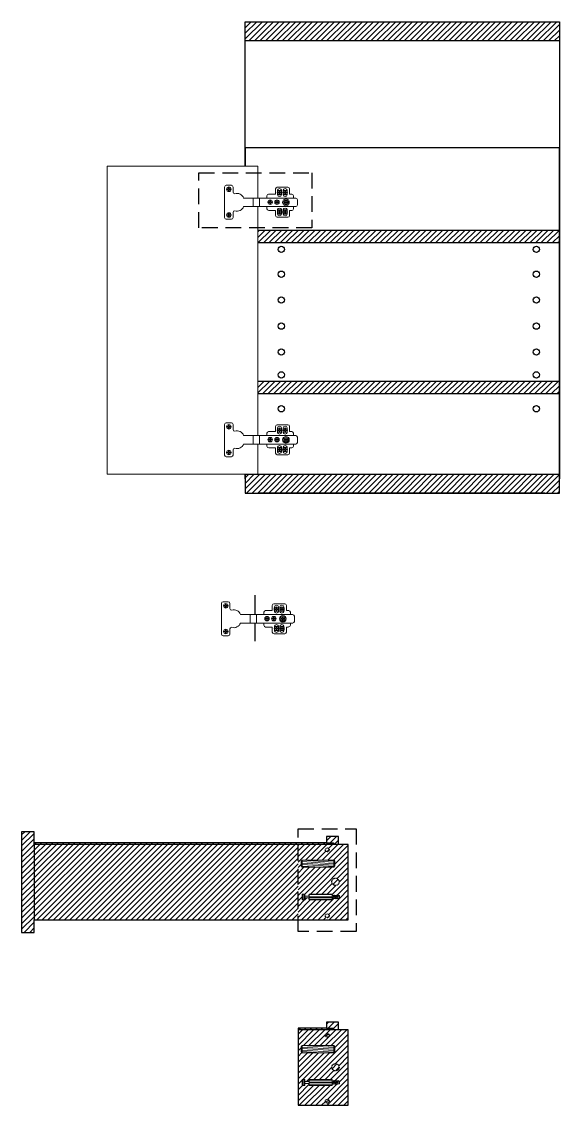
# Model space of a CAD drawing. Header units: centimetres. Extents: x -239 to 1959, y -161 to 626.
# Drawn here: x 1492.7 to 1578.3, y 193.4 to 365.8 of the extents above; entities that cross this region are included whole.
import ezdxf

# ---------------------------------------------------------------- set-up
doc = ezdxf.new("R2010")
doc.units = ezdxf.units.CM
doc.header["$MEASUREMENT"] = 0
doc.linetypes.add('HIDDEN', pattern=[0.375, 0.25, -0.125])
for name, color, linetype, lineweight in [('dettagli', 4, 'Continuous', 13), ('linee prospetti', 1, 'Continuous', 18), ('linee sezioni', 3, 'Continuous', 25), ('trame', 6, 'Continuous', 9)]:
    doc.layers.add(name, color=color, linetype=linetype, lineweight=lineweight)
pattern_1 = [(45, (1949.43874, 219.39446), (-0.4419417, 0.4419417), [])]

msp = doc.modelspace()

# ---------------------------------------------------------------- hatches: boundary and pattern name
h = msp.add_hatch()
h.set_pattern_fill('ANSI31', color=256, scale=5)
h.set_pattern_definition(pattern_1)
h.paths.add_polyline_path([(1542.12096, 199.48563, 1), (1543.28161, 199.48563, 1)])
h.paths.add_polyline_path([(1541.70393, 194.08247, 1), (1541.0922, 194.08247, 1)])
h.paths.add_polyline_path([(1541.0922, 204.56138, 1), (1541.70393, 204.56138, 1)])
at = {"layer": 'trame'}
h = msp.add_hatch(dxfattribs=at)
h.set_pattern_fill('ANSI31', color=256, scale=5)
h.set_pattern_definition(pattern_1)
h.paths.add_polyline_path([(1578.33775, 365.82862), (1528.33775, 365.82862), (1528.33775, 362.82862), (1578.33775, 362.82862)])
h.paths.add_polyline_path([(1578.33775, 293.82862), (1528.33775, 293.82862), (1528.33775, 293.11236), (1528.33775, 290.82862), (1578.33775, 290.82862)])
h.paths.add_polyline_path([(1578.33775, 308.66374), (1530.33775, 308.66374), (1530.33775, 306.66374), (1578.33775, 306.66374)])
h.paths.add_polyline_path([(1578.33775, 332.67688), (1530.33775, 332.67688), (1530.33775, 330.67688), (1578.33775, 330.67688)])
h = msp.add_hatch(dxfattribs=at)
h.set_pattern_fill('ANSI31', color=256, scale=5)
h.set_pattern_definition(pattern_1)
h.paths.add_polyline_path([(1494.74497, 234.944), (1494.74497, 236.944), (1492.74497, 236.944), (1492.74497, 220.944), (1494.74497, 220.944), (1494.74497, 222.944)])
h = msp.add_hatch(dxfattribs=at)
h.set_pattern_fill('ANSI31', color=256, scale=5)
h.set_pattern_definition(pattern_1)
h.paths.add_polyline_path([(1536.7551, 234.944), (1494.74497, 234.944), (1494.74497, 222.944), (1536.7551, 222.944)])
h.paths.add_polyline_path([(1536.7551, 235.21358), (1494.74497, 235.21358), (1494.74497, 234.944), (1536.7551, 234.944)])
h.paths.add_polyline_path([(1542.37434, 235.21358), (1541.27606, 235.21358), (1536.7551, 235.21358), (1536.7551, 234.944), (1542.37434, 234.944)])
h.paths.add_polyline_path([(1543.17639, 236.17763), (1541.27606, 236.17763), (1541.27606, 235.21358), (1542.37434, 235.21358), (1542.37434, 234.944), (1543.17639, 234.944)])
h.paths.add_polyline_path([(1542.12096, 228.99503, 1), (1543.28161, 228.99503, 1)])
h.paths.add_polyline_path([(1541.0922, 223.59187, 1), (1541.70393, 223.59187, 1)])
h.paths.add_polyline_path([(1541.0922, 234.07077, 1), (1541.70393, 234.07077, 1)])
h = msp.add_hatch(dxfattribs=at)
h.set_pattern_fill('ANSI31', color=256, scale=5)
h.paths.add_polyline_path([(1544.74497, 234.944), (1536.7551, 234.944), (1536.7551, 222.944), (1544.74497, 222.944)])
h.paths.add_polyline_path([(1537.4246, 231.30716, -0.414213562), (1537.3246, 231.42161), (1537.3246, 231.45716), (1537.2246, 231.45716), (1537.2246, 232.30716), (1537.3246, 232.30716), (1537.3246, 232.35716, -0.278502654), (1537.4246, 232.44716), (1542.4246, 232.44716, -0.278502654), (1542.5246, 232.35716), (1542.5246, 232.30716), (1542.6246, 232.30716), (1542.6246, 231.45716), (1542.5246, 231.45716), (1542.5246, 231.42161, -0.414213562), (1542.4246, 231.30716)], flags=16)
h.paths.add_polyline_path([(1543.28161, 228.99503, -1), (1542.12096, 228.99503, -1)], flags=16)
h.paths.add_polyline_path([(1541.0922, 234.07077, -1), (1541.70393, 234.07077, -1)], flags=16)
h.paths.add_polyline_path([(1542.17253, 227.05297), (1542.17253, 226.80956), (1542.36489, 226.80956, -0.273281154), (1542.39443, 226.86728, -0.173127612), (1542.42853, 226.80956), (1542.55026, 226.80956, -0.273281154), (1542.5798, 226.86728, -0.173127612), (1542.61389, 226.80956), (1542.74263, 226.80956, -0.273281154), (1542.77216, 226.86728, -0.173127612), (1542.80626, 226.80956), (1542.94049, 226.80956, -0.273281154), (1542.97003, 226.86728, -0.173127612), (1543.00412, 226.80956), (1543.14044, 226.80956, -0.273281154), (1543.16997, 226.86728, -0.173127612), (1543.20407, 226.80956), (1543.33618, 226.80956), (1543.33618, 226.34876), (1543.09798, 226.34876, -0.273281154), (1543.06844, 226.29104, -0.173127612), (1543.03435, 226.34876), (1542.89803, 226.34876, -0.273281154), (1542.8685, 226.29104, -0.173127612), (1542.8344, 226.34876), (1542.70017, 226.34876, -0.273281154), (1542.67064, 226.29104, -0.173127612), (1542.63654, 226.34876), (1542.5078, 226.34876, -0.273281154), (1542.47827, 226.29104, -0.173127612), (1542.44417, 226.34876), (1542.32244, 226.34876, -0.273281154), (1542.2929, 226.29104, -0.173127612), (1542.25881, 226.34876), (1542.17253, 226.34876), (1542.17253, 226.11297), (1538.50249, 226.11297), (1538.40249, 226.43323), (1537.80572, 226.43323), (1537.80572, 226.11297), (1537.40572, 226.11297), (1537.40572, 227.05297), (1537.80572, 227.05297), (1537.80572, 226.73323), (1538.40249, 226.73323), (1538.50249, 227.05297)], flags=16)
h.paths.add_polyline_path([(1541.70393, 223.59187, -1), (1541.0922, 223.59187, -1)], flags=16)
h = msp.add_hatch(dxfattribs=at)
h.set_pattern_fill('ANSI31', color=256, scale=5)
h.set_pattern_definition(pattern_1)
h.paths.add_polyline_path([(1543.17639, 206.66824), (1541.27606, 206.66824), (1541.27606, 205.70419), (1542.37434, 205.70419), (1542.37434, 205.4346), (1543.17639, 205.4346)])
h.paths.add_polyline_path([(1542.37434, 205.70419), (1541.27606, 205.70419), (1536.7551, 205.70419), (1536.7551, 205.4346), (1542.37434, 205.4346)])
h = msp.add_hatch(dxfattribs=at)
h.set_pattern_fill('ANSI31', color=256, scale=5)
h.paths.add_polyline_path([(1544.74497, 205.4346), (1536.7551, 205.4346), (1536.7551, 193.4346), (1544.74497, 193.4346)])
h.paths.add_polyline_path([(1537.4246, 201.79777, -0.414213562), (1537.3246, 201.91222), (1537.3246, 201.94777), (1537.2246, 201.94777), (1537.2246, 202.79777), (1537.3246, 202.79777), (1537.3246, 202.84777, -0.278502654), (1537.4246, 202.93777), (1542.4246, 202.93777, -0.278502654), (1542.5246, 202.84777), (1542.5246, 202.79777), (1542.6246, 202.79777), (1542.6246, 201.94777), (1542.5246, 201.94777), (1542.5246, 201.91222, -0.414213562), (1542.4246, 201.79777)], flags=16)
h.paths.add_polyline_path([(1543.28161, 199.48563, -1), (1542.12096, 199.48563, -1)], flags=16)
h.paths.add_polyline_path([(1541.0922, 204.56138, -1), (1541.70393, 204.56138, -1)], flags=16)
h.paths.add_polyline_path([(1542.17253, 197.54357), (1542.17253, 197.30017), (1542.36489, 197.30017, -0.273281154), (1542.39443, 197.35789, -0.173127612), (1542.42853, 197.30017), (1542.55026, 197.30017, -0.273281154), (1542.5798, 197.35789, -0.173127612), (1542.61389, 197.30017), (1542.74263, 197.30017, -0.273281154), (1542.77216, 197.35789, -0.173127612), (1542.80626, 197.30017), (1542.94049, 197.30017, -0.273281154), (1542.97003, 197.35789, -0.173127612), (1543.00412, 197.30017), (1543.14044, 197.30017, -0.273281154), (1543.16997, 197.35789, -0.173127612), (1543.20407, 197.30017), (1543.33618, 197.30017), (1543.33618, 196.83937), (1543.09798, 196.83937, -0.273281154), (1543.06844, 196.78164, -0.173127612), (1543.03435, 196.83937), (1542.89803, 196.83937, -0.273281154), (1542.8685, 196.78164, -0.173127612), (1542.8344, 196.83937), (1542.70017, 196.83937, -0.273281154), (1542.67064, 196.78164, -0.173127612), (1542.63654, 196.83937), (1542.5078, 196.83937, -0.273281154), (1542.47827, 196.78164, -0.173127612), (1542.44417, 196.83937), (1542.32244, 196.83937, -0.273281154), (1542.2929, 196.78164, -0.173127612), (1542.25881, 196.83937), (1542.17253, 196.83937), (1542.17253, 196.60357), (1538.50249, 196.60357), (1538.40249, 196.92383), (1537.80572, 196.92383), (1537.80572, 196.60357), (1537.40572, 196.60357), (1537.40572, 197.54357), (1537.80572, 197.54357), (1537.80572, 197.22383), (1538.40249, 197.22383), (1538.50249, 197.54357)], flags=16)
h.paths.add_polyline_path([(1541.70393, 194.08247, -1), (1541.0922, 194.08247, -1)], flags=16)

# ---------------------------------------------------------------- linework, layer by layer
at = {"linetype": 'HIDDEN', "ltscale": 10}
for points in [[(1520.94743, 341.80089), (1538.94773, 341.80089), (1538.94773, 333.03811), (1520.94743, 333.03811), (1520.94743, 341.80089)], [(1536.7551, 237.42143), (1545.98068, 237.42143), (1545.98068, 221.06462), (1536.7551, 221.06462), (1536.7551, 237.42143)]]:
    msp.add_lwpolyline(points, dxfattribs=at)
for points in [[(1528.33775, 293.11236), (1528.33775, 293.82862)], [(1576.05232, 290.82862), (1530.62317, 290.82862)]]:
    msp.add_lwpolyline(points)
at = {"layer": 'dettagli'}
for p, q in [((1533.48469, 339.00728), (1533.48469, 338.27485)), ((1534.11469, 339.00728), (1534.11469, 338.27485)), ((1534.36071, 339.00728), (1534.36071, 338.27485)), ((1534.99071, 339.00728), (1534.99071, 338.27485)), ((1528.06851, 337.77241), (1536.02629, 337.77241)), ((1528.06851, 336.42241), (1536.02629, 336.42241)), ((1529.60046, 336.42241), (1529.60046, 337.77241)), ((1530.61489, 336.42241), (1530.61489, 337.77241)), ((1533.48469, 335.92251), (1533.48469, 335.19008)), ((1534.11469, 335.92251), (1534.11469, 335.19008)), ((1534.36071, 335.92251), (1534.36071, 335.19008)), ((1534.99071, 335.92251), (1534.99071, 335.19008)), ((1528.06851, 299.98647), (1536.02629, 299.98647)), ((1529.60046, 298.63647), (1529.60046, 299.98647)), ((1530.61489, 298.63647), (1530.61489, 299.98647)), ((1533.48469, 301.22134), (1533.48469, 300.48891)), ((1534.11469, 301.22134), (1534.11469, 300.48891)), ((1534.36071, 301.22134), (1534.36071, 300.48891)), ((1534.99071, 301.22134), (1534.99071, 300.48891)), ((1528.06851, 298.63647), (1536.02629, 298.63647)), ((1533.48469, 298.13657), (1533.48469, 297.40413)), ((1534.11469, 298.13657), (1534.11469, 297.40413)), ((1534.36071, 298.13657), (1534.36071, 297.40413)), ((1534.99071, 298.13657), (1534.99071, 297.40413)), ((1532.98468, 272.74444), (1532.98468, 272.01201)), ((1533.61468, 272.74444), (1533.61468, 272.01201)), ((1533.8607, 272.74444), (1533.8607, 272.01201)), ((1534.4907, 272.74444), (1534.4907, 272.01201)), ((1527.5685, 271.50956), (1535.52628, 271.50956)), ((1529.10045, 270.15956), (1529.10045, 271.50956)), ((1530.11488, 270.15956), (1530.11488, 271.50956)), ((1527.5685, 270.15956), (1535.52628, 270.15956)), ((1532.98468, 269.65967), (1532.98468, 268.92723)), ((1533.61468, 269.65967), (1533.61468, 268.92723)), ((1533.8607, 269.65967), (1533.8607, 268.92723)), ((1534.4907, 269.65967), (1534.4907, 268.92723)), ((1537.3246, 231.42161), (1537.3246, 231.45716)), ((1537.4246, 232.44716), (1542.4246, 232.12427)), ((1537.4246, 232.19996), (1542.4246, 231.87707)), ((1537.4246, 231.9671), (1542.4246, 231.64421)), ((1537.4246, 231.73423), (1542.4246, 231.41135)), ((1537.4246, 231.50138), (1540.43214, 231.30716)), ((1540.628, 232.44716), (1542.4246, 232.33114)), ((1542.5246, 231.42161), (1542.5246, 231.45716)), ((1537.50572, 227.05297), (1537.50572, 226.11297)), ((1537.70572, 227.05297), (1537.70572, 226.11297)), ((1538.40249, 226.73323), (1538.50249, 227.05297)), ((1538.40249, 226.43323), (1538.50249, 226.11297)), ((1538.50249, 226.62297), (1542.17253, 226.62297)), ((1538.50249, 226.52297), (1542.17253, 226.52297)), ((1537.3246, 201.91222), (1537.3246, 201.94777)), ((1537.4246, 202.93777), (1542.4246, 202.61488)), ((1537.4246, 202.69056), (1542.4246, 202.36768)), ((1537.4246, 202.45771), (1542.4246, 202.13482)), ((1537.4246, 202.22484), (1542.4246, 201.90195)), ((1537.4246, 201.99198), (1540.43214, 201.79777)), ((1540.628, 202.93777), (1542.4246, 202.82175)), ((1542.5246, 201.91222), (1542.5246, 201.94777)), ((1537.50572, 197.54357), (1537.50572, 196.60357)), ((1537.70572, 197.54357), (1537.70572, 196.60357)), ((1538.40249, 197.22383), (1538.50249, 197.54357)), ((1538.40249, 196.92383), (1538.50249, 196.60357)), ((1538.50249, 197.11357), (1542.17253, 197.11357)), ((1538.50249, 197.01357), (1542.17253, 197.01357))]:
    msp.add_line(p, q, dxfattribs=at)
for points in [[(1526.12596, 339.79741), (1525.31662, 339.79741)], [(1525.04629, 339.52741), (1525.04629, 334.66741)], [(1525.37991, 339.13022), (1525.69482, 339.13022), (1525.69482, 338.8111)], [(1525.69482, 339.52593), (1525.69482, 339.22022), (1525.3816, 339.22022)], [(1526.09414, 339.22022), (1525.78482, 339.22022), (1525.78482, 339.52544)], [(1525.78482, 338.81159), (1525.78482, 339.13022), (1526.09583, 339.13022)], [(1526.39629, 338.71942), (1526.39629, 339.52741)], [(1531.79629, 337.77241), (1531.79629, 338.13262)], [(1532.06187, 338.40241), (1533.14629, 338.40241), (1533.14629, 339.21267)], [(1533.4111, 339.48241), (1535.12679, 339.48241)], [(1533.43958, 338.58536), (1533.7545, 338.58536), (1533.7545, 338.26624)], [(1533.7545, 338.98108), (1533.7545, 338.67536), (1533.44127, 338.67536)], [(1534.15381, 338.67536), (1533.8445, 338.67536), (1533.8445, 338.98058)], [(1533.8445, 338.26674), (1533.8445, 338.58536), (1534.1555, 338.58536)], [(1534.32468, 338.58536), (1534.63959, 338.58536), (1534.63959, 338.26624)], [(1534.63959, 338.98108), (1534.63959, 338.67536), (1534.32637, 338.67536)], [(1535.0389, 338.67536), (1534.72959, 338.67536), (1534.72959, 338.98058)], [(1534.72959, 338.26674), (1534.72959, 338.58536), (1535.04059, 338.58536)], [(1535.39629, 339.22578), (1535.39629, 338.40241), (1535.75689, 338.40241)], [(1536.02629, 338.14685), (1536.02629, 337.77241), (1536.3862, 337.77241)], [(1531.79629, 336.42241), (1531.79629, 336.06539)], [(1531.94635, 337.07701), (1532.26126, 337.07701), (1532.26126, 336.75789)], [(1532.26126, 337.47272), (1532.26126, 337.16701), (1531.94804, 337.16701)], [(1532.66057, 337.16701), (1532.35126, 337.16701), (1532.35126, 337.47223)], [(1532.35126, 336.75838), (1532.35126, 337.07701), (1532.66226, 337.07701)], [(1533.02696, 337.07701), (1533.34188, 337.07701), (1533.34188, 336.75789)], [(1533.34188, 337.47272), (1533.34188, 337.16701), (1533.02865, 337.16701)], [(1533.74119, 337.16701), (1533.43188, 337.16701), (1533.43188, 337.47223)], [(1533.43188, 336.75838), (1533.43188, 337.07701), (1533.74288, 337.07701)], [(1534.47131, 337.03949), (1534.78623, 337.03949), (1534.78623, 336.72037)], [(1534.78623, 337.43521), (1534.78623, 337.12949), (1534.473, 337.12949)], [(1535.18554, 337.12949), (1534.87623, 337.12949), (1534.87623, 337.43471)], [(1534.87623, 336.72086), (1534.87623, 337.03949), (1535.18723, 337.03949)], [(1536.38763, 336.42241), (1536.02629, 336.42241), (1536.02629, 336.06352)], [(1536.65629, 337.50739), (1536.65629, 336.67074)], [(1525.37991, 335.03539), (1525.69482, 335.03539), (1525.69482, 334.71627)], [(1525.69482, 335.4311), (1525.69482, 335.12539), (1525.3816, 335.12539)], [(1526.09414, 335.12539), (1525.78482, 335.12539), (1525.78482, 335.43061)], [(1525.78482, 334.71676), (1525.78482, 335.03539), (1526.09583, 335.03539)], [(1526.39629, 334.66741), (1526.39678, 335.47741)], [(1532.07676, 335.79241), (1533.14629, 335.79241), (1533.14629, 334.98474)], [(1533.42455, 334.71241), (1535.12913, 334.71241)], [(1533.452, 335.50351), (1533.76691, 335.50351), (1533.76691, 335.18439)], [(1533.76691, 335.89923), (1533.76691, 335.59351), (1533.45369, 335.59351)], [(1534.16622, 335.59351), (1533.85691, 335.59351), (1533.85691, 335.89874)], [(1533.85691, 335.18489), (1533.85691, 335.50351), (1534.16791, 335.50351)], [(1534.32468, 335.50351), (1534.63959, 335.50351), (1534.63959, 335.18439)], [(1534.63959, 335.89923), (1534.63959, 335.59351), (1534.32637, 335.59351)], [(1535.0389, 335.59351), (1534.72959, 335.59351), (1534.72959, 335.89874)], [(1534.72959, 335.18489), (1534.72959, 335.50351), (1535.04059, 335.50351)], [(1535.39629, 334.98227), (1535.39629, 335.79241), (1535.73527, 335.79241)], [(1525.31662, 334.39741), (1526.12596, 334.39741)], [(1525.04629, 301.74147), (1525.04629, 296.88147)], [(1526.12596, 302.01147), (1525.31662, 302.01147)], [(1525.69482, 301.73999), (1525.69482, 301.43428), (1525.3816, 301.43428)], [(1526.09414, 301.43428), (1525.78482, 301.43428), (1525.78482, 301.7395)], [(1526.39629, 300.93348), (1526.39629, 301.74147)], [(1533.4111, 301.69647), (1535.12679, 301.69647)], [(1525.37991, 301.34428), (1525.69482, 301.34428), (1525.69482, 301.02516)], [(1525.78482, 301.02565), (1525.78482, 301.34428), (1526.09583, 301.34428)], [(1531.79629, 299.98647), (1531.79629, 300.34668)], [(1532.06187, 300.61647), (1533.14629, 300.61647), (1533.14629, 301.42672)], [(1533.43958, 300.79942), (1533.7545, 300.79942), (1533.7545, 300.4803)], [(1533.7545, 301.19514), (1533.7545, 300.88942), (1533.44127, 300.88942)], [(1534.15381, 300.88942), (1533.8445, 300.88942), (1533.8445, 301.19464)], [(1533.8445, 300.48079), (1533.8445, 300.79942), (1534.1555, 300.79942)], [(1534.32468, 300.79942), (1534.63959, 300.79942), (1534.63959, 300.4803)], [(1534.63959, 301.19514), (1534.63959, 300.88942), (1534.32637, 300.88942)], [(1535.0389, 300.88942), (1534.72959, 300.88942), (1534.72959, 301.19464)], [(1534.72959, 300.48079), (1534.72959, 300.79942), (1535.04059, 300.79942)], [(1535.39629, 301.43983), (1535.39629, 300.61647), (1535.75689, 300.61647)], [(1536.02629, 300.3609), (1536.02629, 299.98647), (1536.3862, 299.98647)], [(1531.79629, 298.63647), (1531.79629, 298.27945)], [(1531.94635, 299.29106), (1532.26126, 299.29106), (1532.26126, 298.97194)], [(1532.26126, 299.68678), (1532.26126, 299.38106), (1531.94804, 299.38106)], [(1532.66057, 299.38106), (1532.35126, 299.38106), (1532.35126, 299.68629)], [(1532.35126, 298.97244), (1532.35126, 299.29106), (1532.66226, 299.29106)], [(1533.02696, 299.29106), (1533.34188, 299.29106), (1533.34188, 298.97194)], [(1533.34188, 299.68678), (1533.34188, 299.38106), (1533.02865, 299.38106)], [(1533.74119, 299.38106), (1533.43188, 299.38106), (1533.43188, 299.68629)], [(1533.43188, 298.97244), (1533.43188, 299.29106), (1533.74288, 299.29106)], [(1534.47131, 299.25355), (1534.78623, 299.25355), (1534.78623, 298.93443)], [(1534.78623, 299.64927), (1534.78623, 299.34355), (1534.473, 299.34355)], [(1535.18554, 299.34355), (1534.87623, 299.34355), (1534.87623, 299.64877)], [(1534.87623, 298.93492), (1534.87623, 299.25355), (1535.18723, 299.25355)], [(1536.38763, 298.63647), (1536.02629, 298.63647), (1536.02629, 298.27758)], [(1536.65629, 299.72145), (1536.65629, 298.8848)], [(1525.31662, 296.61147), (1526.12596, 296.61147)], [(1525.37991, 297.24944), (1525.69482, 297.24944), (1525.69482, 296.93032)], [(1525.69482, 297.64516), (1525.69482, 297.33944), (1525.3816, 297.33944)], [(1526.09414, 297.33944), (1525.78482, 297.33944), (1525.78482, 297.64467)], [(1525.78482, 296.93082), (1525.78482, 297.24944), (1526.09583, 297.24944)], [(1526.39629, 296.88147), (1526.39678, 297.69147)], [(1532.07676, 298.00647), (1533.14629, 298.00647), (1533.14629, 297.1988)], [(1533.42455, 296.92647), (1535.12913, 296.92647)], [(1533.452, 297.71757), (1533.76691, 297.71757), (1533.76691, 297.39845)], [(1533.76691, 298.11329), (1533.76691, 297.80757), (1533.45369, 297.80757)], [(1534.16622, 297.80757), (1533.85691, 297.80757), (1533.85691, 298.11279)], [(1533.85691, 297.39894), (1533.85691, 297.71757), (1534.16791, 297.71757)], [(1534.32468, 297.71757), (1534.63959, 297.71757), (1534.63959, 297.39845)], [(1534.63959, 298.11329), (1534.63959, 297.80757), (1534.32637, 297.80757)], [(1535.0389, 297.80757), (1534.72959, 297.80757), (1534.72959, 298.11279)], [(1534.72959, 297.39894), (1534.72959, 297.71757), (1535.04059, 297.71757)], [(1535.39629, 297.19633), (1535.39629, 298.00647), (1535.73527, 298.00647)], [(1524.54628, 273.26456), (1524.54628, 268.40456)], [(1525.62595, 273.53456), (1524.81661, 273.53456)], [(1524.8799, 272.86737), (1525.19481, 272.86737), (1525.19481, 272.54825)], [(1525.19481, 273.26309), (1525.19481, 272.95737), (1524.88159, 272.95737)], [(1525.59413, 272.95737), (1525.28481, 272.95737), (1525.28481, 273.2626)], [(1525.28481, 272.54875), (1525.28481, 272.86737), (1525.59582, 272.86737)], [(1525.89628, 272.45657), (1525.89628, 273.26456)], [(1531.56186, 272.13956), (1532.64628, 272.13956), (1532.64628, 272.94982)], [(1532.91109, 273.21956), (1534.62678, 273.21956)], [(1533.25449, 272.71823), (1533.25449, 272.41252), (1532.94126, 272.41252)], [(1533.6538, 272.41252), (1533.34449, 272.41252), (1533.34449, 272.71774)], [(1534.13958, 272.71823), (1534.13958, 272.41252), (1533.82636, 272.41252)], [(1534.53889, 272.41252), (1534.22958, 272.41252), (1534.22958, 272.71774)], [(1534.89628, 272.96293), (1534.89628, 272.13956), (1535.25688, 272.13956)], [(1531.29628, 271.50956), (1531.29628, 271.86978)], [(1531.44634, 270.81416), (1531.76125, 270.81416), (1531.76125, 270.49504)], [(1531.76125, 271.20988), (1531.76125, 270.90416), (1531.44802, 270.90416)], [(1532.16056, 270.90416), (1531.85125, 270.90416), (1531.85125, 271.20938)], [(1531.85125, 270.49553), (1531.85125, 270.81416), (1532.16225, 270.81416)], [(1532.52695, 270.81416), (1532.84187, 270.81416), (1532.84187, 270.49504)], [(1532.84187, 271.20988), (1532.84187, 270.90416), (1532.52864, 270.90416)], [(1533.24118, 270.90416), (1532.93187, 270.90416), (1532.93187, 271.20938)], [(1532.93187, 270.49553), (1532.93187, 270.81416), (1533.24287, 270.81416)], [(1532.93957, 272.32252), (1533.25449, 272.32252), (1533.25449, 272.0034)], [(1533.34449, 272.00389), (1533.34449, 272.32252), (1533.65549, 272.32252)], [(1533.82467, 272.32252), (1534.13958, 272.32252), (1534.13958, 272.0034)], [(1533.9713, 270.77665), (1534.28622, 270.77665), (1534.28622, 270.45753)], [(1534.28622, 271.17236), (1534.28622, 270.86665), (1533.97299, 270.86665)], [(1534.22958, 272.00389), (1534.22958, 272.32252), (1534.54058, 272.32252)], [(1534.68553, 270.86665), (1534.37622, 270.86665), (1534.37622, 271.17187)], [(1534.37622, 270.45802), (1534.37622, 270.77665), (1534.68722, 270.77665)], [(1535.52628, 271.884), (1535.52628, 271.50956), (1535.88619, 271.50956)], [(1536.15628, 271.24455), (1536.15628, 270.4079)], [(1525.19481, 269.16826), (1525.19481, 268.86254), (1524.88159, 268.86254)], [(1525.59413, 268.86254), (1525.28481, 268.86254), (1525.28481, 269.16776)], [(1525.89628, 268.40456), (1525.89676, 269.21456)], [(1531.29628, 270.15956), (1531.29628, 269.80254)], [(1531.57675, 269.52956), (1532.64628, 269.52956), (1532.64628, 268.7219)], [(1532.95199, 269.24067), (1533.2669, 269.24067), (1533.2669, 268.92155)], [(1533.2669, 269.63638), (1533.2669, 269.33067), (1532.95368, 269.33067)], [(1533.66621, 269.33067), (1533.3569, 269.33067), (1533.3569, 269.63589)], [(1533.3569, 268.92204), (1533.3569, 269.24067), (1533.6679, 269.24067)], [(1533.82467, 269.24067), (1534.13958, 269.24067), (1534.13958, 268.92155)], [(1534.13958, 269.63638), (1534.13958, 269.33067), (1533.82636, 269.33067)], [(1534.53889, 269.33067), (1534.22958, 269.33067), (1534.22958, 269.63589)], [(1534.22958, 268.92204), (1534.22958, 269.24067), (1534.54058, 269.24067)], [(1534.89628, 268.71943), (1534.89628, 269.52956), (1535.23526, 269.52956)], [(1535.88762, 270.15956), (1535.52628, 270.15956), (1535.52628, 269.80067)], [(1524.81661, 268.13456), (1525.62595, 268.13456)], [(1524.8799, 268.77254), (1525.19481, 268.77254), (1525.19481, 268.45342)], [(1525.28481, 268.45391), (1525.28481, 268.77254), (1525.59582, 268.77254)], [(1532.92454, 268.44956), (1534.62912, 268.44956)], [(1537.3246, 232.30716), (1537.2246, 232.30716), (1537.2246, 231.45716), (1537.3246, 231.45716), (1537.3246, 232.35716)], [(1542.4246, 231.87716), (1542.4246, 231.30716), (1537.4246, 231.30716), (1537.4246, 232.44716), (1542.4246, 232.44716), (1542.4246, 231.87716)], [(1542.5246, 232.30716), (1542.6246, 232.30716), (1542.6246, 231.45716), (1542.5246, 231.45716), (1542.5246, 232.35716)], [(1537.80572, 226.73323), (1537.80572, 227.05297), (1537.40572, 227.05297), (1537.40572, 226.11297), (1537.80572, 226.11297), (1537.80572, 226.43323)], [(1538.40249, 226.73323), (1537.80572, 226.73323), (1537.80572, 226.43323), (1538.40249, 226.43323)], [(1542.17253, 227.05297), (1542.17253, 226.11297), (1538.50249, 226.11297), (1538.50249, 227.05297), (1542.17253, 227.05297)], [(1538.50249, 226.95297), (1542.17253, 226.95297)], [(1538.50249, 226.21297), (1542.17253, 226.21297)], [(1542.17253, 226.34876), (1543.33618, 226.34876), (1543.33618, 226.80956), (1542.17253, 226.80956)], [(1537.3246, 202.79777), (1537.2246, 202.79777), (1537.2246, 201.94777), (1537.3246, 201.94777), (1537.3246, 202.84777)], [(1542.4246, 202.36777), (1542.4246, 201.79777), (1537.4246, 201.79777), (1537.4246, 202.93777), (1542.4246, 202.93777), (1542.4246, 202.36777)], [(1542.5246, 202.79777), (1542.6246, 202.79777), (1542.6246, 201.94777), (1542.5246, 201.94777), (1542.5246, 202.84777)], [(1537.80572, 197.22383), (1537.80572, 197.54357), (1537.40572, 197.54357), (1537.40572, 196.60357), (1537.80572, 196.60357), (1537.80572, 196.92383)], [(1538.40249, 197.22383), (1537.80572, 197.22383), (1537.80572, 196.92383), (1538.40249, 196.92383)], [(1542.17253, 197.54357), (1542.17253, 196.60357), (1538.50249, 196.60357), (1538.50249, 197.54357), (1542.17253, 197.54357)], [(1538.50249, 197.44357), (1542.17253, 197.44357)], [(1538.50249, 196.70357), (1542.17253, 196.70357)], [(1542.17253, 196.83937), (1543.33618, 196.83937), (1543.33618, 197.30017), (1542.17253, 197.30017)]]:
    msp.add_lwpolyline(points, dxfattribs=at)
for centre, radius in [((1525.73787, 339.16851), 0.36), ((1533.79754, 338.62366), 0.36), ((1534.68263, 338.62366), 0.36), ((1532.3043, 337.1153), 0.36), ((1533.38492, 337.1153), 0.36), ((1534.82156, 337.08548), 0.53303), ((1534.82927, 337.07779), 0.36), ((1525.73787, 335.07368), 0.36), ((1533.80996, 335.54181), 0.36), ((1534.68263, 335.54181), 0.36), ((1525.73787, 301.38257), 0.36), ((1533.79754, 300.83772), 0.36), ((1534.68263, 300.83772), 0.36), ((1532.3043, 299.32936), 0.36), ((1533.38492, 299.32936), 0.36), ((1534.82156, 299.29954), 0.53303), ((1534.82927, 299.29185), 0.36), ((1525.73787, 297.28774), 0.36), ((1533.80996, 297.75587), 0.36), ((1534.68263, 297.75587), 0.36), ((1525.23786, 272.90567), 0.36), ((1533.29753, 272.36082), 0.36), ((1534.18262, 272.36082), 0.36), ((1531.80429, 270.85246), 0.36), ((1532.88491, 270.85246), 0.36), ((1534.32155, 270.82263), 0.53303), ((1534.32926, 270.81495), 0.36), ((1525.23786, 268.81084), 0.36), ((1533.30995, 269.27897), 0.36), ((1534.18262, 269.27897), 0.36)]:
    msp.add_circle(centre, radius, dxfattribs=at)
for centre, radius, start, end in [((1525.32696, 339.51672), 0.28088, 87.8890427, 177.8199148), ((1526.11562, 339.51672), 0.28088, 2.1800852, 92.1109573), ((1526.67696, 338.7301), 0.28088, 182.1800852, 272.1109573), ((1527.04482, 337.43136), 1.079, 18.42557, 109.349842), ((1532.07696, 338.12194), 0.28088, 87.8890427, 177.8199148), ((1533.42696, 339.20198), 0.28088, 87.8890427, 177.8199148), ((1533.79969, 338.94354), 0.32138, 11.4400187, 168.5599813), ((1533.79969, 338.33859), 0.32138, 191.4400187, 348.5599813), ((1534.67571, 338.94354), 0.32138, 11.4400187, 168.5599813), ((1534.67571, 338.33859), 0.32138, 191.4400187, 348.5599813), ((1535.11645, 339.20172), 0.28088, 2.1800852, 92.1109573), ((1535.74654, 338.12172), 0.28088, 2.1800852, 92.1109573), ((1527.04482, 336.76345), 1.079, 250.650158, 341.57443), ((1533.79969, 335.85877), 0.32138, 11.4400187, 168.5599813), ((1534.67571, 335.85877), 0.32138, 11.4400187, 168.5599813), ((1536.37585, 337.49172), 0.28088, 2.1800852, 92.1109573), ((1536.37728, 336.70309), 0.28088, 267.8890427, 357.8199148), ((1525.32696, 334.67809), 0.28088, 182.1800852, 272.1109573), ((1526.11562, 334.67809), 0.28088, 267.8890427, 357.8199148), ((1526.67745, 335.46672), 0.28088, 87.8890427, 177.8199148), ((1532.08204, 336.0784), 0.28604, 182.6077619, 271.0560587), ((1533.43093, 334.99725), 0.28491, 182.5157363, 271.2830117), ((1533.79969, 335.25382), 0.32138, 191.4400187, 348.5599813), ((1534.67571, 335.25382), 0.32138, 191.4400187, 348.5599813), ((1535.11562, 334.99296), 0.28088, 267.8890427, 357.8199148), ((1535.74562, 336.0742), 0.28088, 267.8890427, 357.8199148), ((1525.32696, 301.73078), 0.28088, 87.8890427, 177.8199148), ((1526.11562, 301.73078), 0.28088, 2.1800852, 92.1109573), ((1533.42696, 301.41604), 0.28088, 87.8890427, 177.8199148), ((1535.11645, 301.41578), 0.28088, 2.1800852, 92.1109573), ((1526.67696, 300.94416), 0.28088, 182.1800852, 272.1109573), ((1527.04482, 299.64542), 1.079, 18.42557, 109.349842), ((1532.07696, 300.336), 0.28088, 87.8890427, 177.8199148), ((1533.79969, 301.1576), 0.32138, 11.4400187, 168.5599813), ((1533.79969, 300.55265), 0.32138, 191.4400187, 348.5599813), ((1534.67571, 301.1576), 0.32138, 11.4400187, 168.5599813), ((1534.67571, 300.55265), 0.32138, 191.4400187, 348.5599813), ((1535.74654, 300.33578), 0.28088, 2.1800852, 92.1109573), ((1536.37585, 299.70578), 0.28088, 2.1800852, 92.1109573), ((1527.04482, 298.97751), 1.079, 250.650158, 341.57443), ((1532.08204, 298.29246), 0.28604, 182.6077619, 271.0560587), ((1533.79969, 298.07283), 0.32138, 11.4400187, 168.5599813), ((1534.67571, 298.07283), 0.32138, 11.4400187, 168.5599813), ((1535.74562, 298.28826), 0.28088, 267.8890427, 357.8199148), ((1536.37728, 298.91715), 0.28088, 267.8890427, 357.8199148), ((1525.32696, 296.89215), 0.28088, 182.1800852, 272.1109573), ((1526.11562, 296.89215), 0.28088, 267.8890427, 357.8199148), ((1526.67745, 297.68078), 0.28088, 87.8890427, 177.8199148), ((1533.43093, 297.21131), 0.28491, 182.5157363, 271.2830117), ((1533.79969, 297.46788), 0.32138, 191.4400187, 348.5599813), ((1534.67571, 297.46788), 0.32138, 191.4400187, 348.5599813), ((1535.11562, 297.20702), 0.28088, 267.8890427, 357.8199148), ((1524.82695, 273.25388), 0.28088, 87.8890427, 177.8199148), ((1525.61561, 273.25388), 0.28088, 2.1800852, 92.1109573), ((1526.17695, 272.46726), 0.28088, 182.1800852, 272.1109573), ((1532.92695, 272.93914), 0.28088, 87.8890427, 177.8199148), ((1533.29968, 272.6807), 0.32138, 11.4400187, 168.5599813), ((1534.1757, 272.6807), 0.32138, 11.4400187, 168.5599813), ((1534.61644, 272.93888), 0.28088, 2.1800852, 92.1109573), ((1526.54481, 271.16852), 1.079, 18.42557, 109.349842), ((1531.57695, 271.85909), 0.28088, 87.8890427, 177.8199148), ((1533.29968, 272.07575), 0.32138, 191.4400187, 348.5599813), ((1534.1757, 272.07575), 0.32138, 191.4400187, 348.5599813), ((1535.24653, 271.85888), 0.28088, 2.1800852, 92.1109573), ((1535.87584, 271.22888), 0.28088, 2.1800852, 92.1109573), ((1526.17744, 269.20388), 0.28088, 87.8890427, 177.8199148), ((1526.54481, 270.50061), 1.079, 250.650158, 341.57443), ((1531.58203, 269.81556), 0.28604, 182.6077619, 271.0560587), ((1533.29968, 269.59592), 0.32138, 11.4400187, 168.5599813), ((1534.1757, 269.59592), 0.32138, 11.4400187, 168.5599813), ((1535.24561, 269.81136), 0.28088, 267.8890427, 357.8199148), ((1535.87727, 270.44025), 0.28088, 267.8890427, 357.8199148), ((1524.82695, 268.41525), 0.28088, 182.1800852, 272.1109573), ((1525.61561, 268.41525), 0.28088, 267.8890427, 357.8199148), ((1532.93092, 268.73441), 0.28491, 182.5157363, 271.2830117), ((1533.29968, 268.99098), 0.32138, 191.4400187, 348.5599813), ((1534.1757, 268.99098), 0.32138, 191.4400187, 348.5599813), ((1534.61561, 268.73011), 0.28088, 267.8890427, 357.8199148), ((1537.43183, 231.41438), 0.10747, 176.1451696, 266.1451696), ((1537.44912, 232.31936), 0.13013, 100.8618904, 163.1125346), ((1542.40008, 232.31936), 0.13013, 16.8874654, 79.1381096), ((1542.41738, 231.41438), 0.10747, 273.8548304, 3.8548304), ((1542.35671, 226.36766), 0.09971, 190.9244006, 230.2128821), ((1540.73115, 226.84341), 1.6341, 342.3799992, 358.8131768), ((1542.25881, 226.3449), 0.06375, 302.3338086, 3.4724188), ((1540.94668, 226.79972), 1.44778, 341.8513399, 0.3893802), ((1542.42853, 226.81342), 0.06375, 122.3338086, 183.4724188), ((1542.33062, 226.79066), 0.09971, 10.9244006, 50.2128821), ((1542.54208, 226.36766), 0.09971, 190.9244006, 230.2128821), ((1540.91651, 226.84341), 1.6341, 342.3799992, 358.8131768), ((1542.44417, 226.3449), 0.06375, 302.3338086, 3.4724188), ((1541.13205, 226.79972), 1.44778, 341.8513399, 0.3893802), ((1542.61389, 226.81342), 0.06375, 122.3338086, 183.4724188), ((1542.51599, 226.79066), 0.09971, 10.9244006, 50.2128821), ((1542.73444, 226.36766), 0.09971, 190.9244006, 230.2128821), ((1541.10888, 226.84341), 1.6341, 342.3799992, 358.8131768), ((1542.63654, 226.3449), 0.06375, 302.3338086, 3.4724188), ((1541.32441, 226.79972), 1.44778, 341.8513399, 0.3893802), ((1542.80626, 226.81342), 0.06375, 122.3338086, 183.4724188), ((1542.70835, 226.79066), 0.09971, 10.9244006, 50.2128821), ((1542.93231, 226.36766), 0.09971, 190.9244006, 230.2128821), ((1541.30674, 226.84341), 1.6341, 342.3799992, 358.8131768), ((1542.8344, 226.3449), 0.06375, 302.3338086, 3.4724188), ((1541.52227, 226.79972), 1.44778, 341.8513399, 0.3893802), ((1543.00412, 226.81342), 0.06375, 122.3338086, 183.4724188), ((1542.90622, 226.79066), 0.09971, 10.9244006, 50.2128821), ((1543.13225, 226.36766), 0.09971, 190.9244006, 230.2128821), ((1541.50669, 226.84341), 1.6341, 342.3799992, 358.8131768), ((1543.03435, 226.3449), 0.06375, 302.3338086, 3.4724188), ((1541.72222, 226.79972), 1.44778, 341.8513399, 0.3893802), ((1543.20407, 226.81342), 0.06375, 122.3338086, 183.4724188), ((1543.10616, 226.79066), 0.09971, 10.9244006, 50.2128821), ((1537.43183, 201.90499), 0.10747, 176.1451696, 266.1451696), ((1537.44912, 202.80996), 0.13013, 100.8618904, 163.1125346), ((1542.40008, 202.80996), 0.13013, 16.8874654, 79.1381096), ((1542.41738, 201.90499), 0.10747, 273.8548304, 3.8548304), ((1542.35671, 196.85826), 0.09971, 190.9244006, 230.2128821), ((1540.73115, 197.33401), 1.6341, 342.3799992, 358.8131768), ((1542.25881, 196.83551), 0.06375, 302.3338086, 3.4724188), ((1540.94668, 197.29033), 1.44778, 341.8513399, 0.3893802), ((1542.42853, 197.30403), 0.06375, 122.3338086, 183.4724188), ((1542.33062, 197.28127), 0.09971, 10.9244006, 50.2128821), ((1542.54208, 196.85826), 0.09971, 190.9244006, 230.2128821), ((1540.91651, 197.33401), 1.6341, 342.3799992, 358.8131768), ((1542.44417, 196.83551), 0.06375, 302.3338086, 3.4724188), ((1541.13205, 197.29033), 1.44778, 341.8513399, 0.3893802), ((1542.61389, 197.30403), 0.06375, 122.3338086, 183.4724188), ((1542.51599, 197.28127), 0.09971, 10.9244006, 50.2128821), ((1542.73444, 196.85826), 0.09971, 190.9244006, 230.2128821), ((1541.10888, 197.33401), 1.6341, 342.3799992, 358.8131768), ((1542.63654, 196.83551), 0.06375, 302.3338086, 3.4724188), ((1541.32441, 197.29033), 1.44778, 341.8513399, 0.3893802), ((1542.80626, 197.30403), 0.06375, 122.3338086, 183.4724188), ((1542.70835, 197.28127), 0.09971, 10.9244006, 50.2128821), ((1542.93231, 196.85826), 0.09971, 190.9244006, 230.2128821), ((1541.30674, 197.33401), 1.6341, 342.3799992, 358.8131768), ((1542.8344, 196.83551), 0.06375, 302.3338086, 3.4724188), ((1541.52227, 197.29033), 1.44778, 341.8513399, 0.3893802), ((1543.00412, 197.30403), 0.06375, 122.3338086, 183.4724188), ((1542.90622, 197.28127), 0.09971, 10.9244006, 50.2128821), ((1543.13225, 196.85826), 0.09971, 190.9244006, 230.2128821), ((1541.50669, 197.33401), 1.6341, 342.3799992, 358.8131768), ((1543.03435, 196.83551), 0.06375, 302.3338086, 3.4724188), ((1541.72222, 197.29033), 1.44778, 341.8513399, 0.3893802), ((1543.20407, 197.30403), 0.06375, 122.3338086, 183.4724188), ((1543.10616, 197.28127), 0.09971, 10.9244006, 50.2128821)]:
    msp.add_arc(centre, radius, start, end, dxfattribs=at)
at = {"layer": 'linee prospetti'}
for points in [[(1528.33775, 342.82862), (1506.33775, 342.82862), (1506.33775, 293.82862), (1528.33775, 293.82862)], [(1528.33775, 342.82862), (1530.33775, 342.82862), (1530.33775, 337.77241)], [(1530.33775, 336.42241), (1530.33775, 299.98647)], [(1530.33775, 298.63647), (1530.33775, 293.82862), (1528.33775, 293.82862)]]:
    msp.add_lwpolyline(points, dxfattribs=at)
at = {"layer": 'linee sezioni'}
for p, q in [((1528.33775, 362.82862), (1578.33775, 362.82862)), ((1530.33775, 332.67688), (1578.33775, 332.67688)), ((1530.33775, 330.67688), (1578.33775, 330.67688)), ((1530.33775, 308.66374), (1578.33774, 308.66374)), ((1530.33775, 306.66374), (1578.33774, 306.66374)), ((1528.33775, 293.82862), (1578.33775, 293.82862)), ((1536.7551, 205.70419), (1536.7551, 193.4346))]:
    msp.add_line(p, q, dxfattribs=at)
for points in [[(1528.33775, 342.82862), (1528.33775, 365.82862), (1578.33775, 365.82862), (1578.33775, 293.11236)], [(1528.33775, 345.82862), (1578.33775, 345.82862)], [(1528.33775, 345.82862), (1528.33775, 342.82862)], [(1528.33775, 293.82862), (1528.33775, 290.82862), (1578.33775, 290.82862), (1578.33775, 345.82862)], [(1529.83773, 274.61513), (1529.83773, 271.50956)], [(1529.83773, 270.15956), (1529.83773, 267.25781)], [(1494.74497, 234.944), (1494.74497, 236.944), (1492.74497, 236.944), (1492.74497, 220.944), (1494.74497, 220.944), (1494.74497, 222.944)], [(1541.27606, 235.21358), (1494.74497, 235.21358), (1494.74497, 235.21358)], [(1494.74497, 234.944), (1494.74497, 222.944), (1544.74497, 222.944), (1544.74497, 234.944), (1494.74497, 234.944)], [(1543.17639, 234.944), (1543.17639, 236.17763), (1541.27606, 236.17763), (1541.27606, 235.21358), (1542.37434, 235.21358), (1542.37434, 234.944)], [(1541.27606, 205.70419), (1536.7551, 205.70419)], [(1536.7551, 193.4346), (1544.74497, 193.4346), (1544.74497, 205.4346), (1536.7551, 205.4346)], [(1543.17639, 205.4346), (1543.17639, 206.66824), (1541.27606, 206.66824), (1541.27606, 205.70419), (1542.37434, 205.70419), (1542.37434, 205.4346)]]:
    msp.add_lwpolyline(points, dxfattribs=at)
for centre in [(1534.07583, 329.59863), (1574.68043, 329.59863), (1534.07583, 325.6534), (1574.68043, 325.6534), (1534.07583, 321.55121), (1574.68043, 321.55121), (1534.07583, 317.39353), (1574.68043, 317.39353), (1534.07583, 313.2722), (1574.68043, 313.2722), (1534.07583, 309.63682), (1574.68043, 309.63682), (1534.07583, 304.24628), (1574.68043, 304.24628)]:
    msp.add_circle(centre, 0.5, dxfattribs=at)
at = {"layer": 'linee sezioni', "linetype": 'HIDDEN', "ltscale": 0.1}
for centre, radius in [((1541.39807, 234.07077), 0.30586), ((1542.70128, 228.99503), 0.58033), ((1541.39807, 223.59187), 0.30586), ((1541.39807, 204.56138), 0.30586), ((1542.70128, 199.48563), 0.58033), ((1541.39807, 194.08247), 0.30586)]:
    msp.add_circle(centre, radius, dxfattribs=at)

doc.saveas('drawing.dxf')
